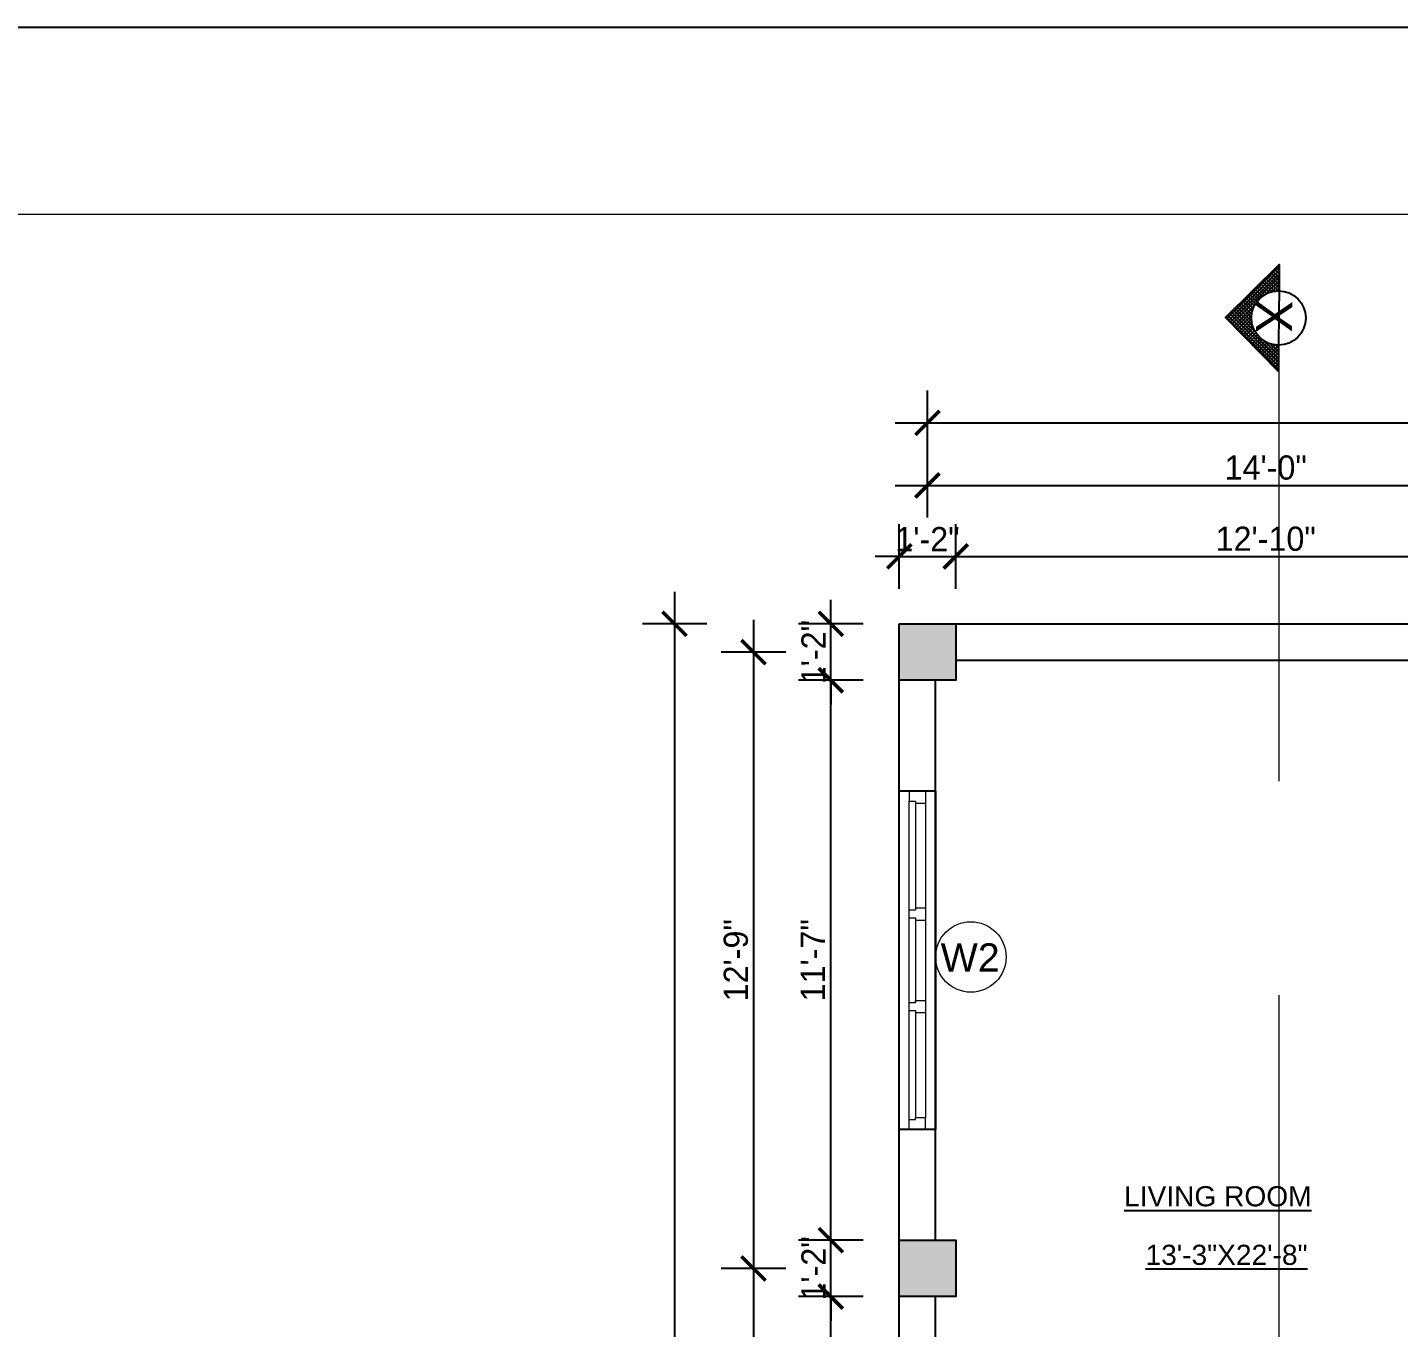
# Model space of a CAD drawing. Header units: inches. Extents: x -2812 to 9774, y -15726 to -746.
# Drawn here: x 3462.1 to 3802.6, y -7567 to -7244.2 of the extents above; entities that cross this region are included whole.
import ezdxf

# ---------------------------------------------------------------- set-up
doc = ezdxf.new("R2010")
doc.units = ezdxf.units.IN
doc.header["$LTSCALE"] = 17
doc.header["$MEASUREMENT"] = 0
doc.linetypes.add('21_FP_00$0$HIDDEN', pattern=[0.375, 0.25, -0.125])
doc.linetypes.add('PHANTOM2', pattern=[1.25, 0.625, -0.125, 0.125, -0.125, 0.125, -0.125])
doc.layers.add('A-Sect-Iden', color=111, linetype='Continuous')
for name, color, linetype, lineweight in [('aa_section_line', 2, 'PHANTOM2', 13), ('DOOR & WIN', 1, 'Continuous', 25), ('ELE1', 3, 'Continuous', 9), ('OUTLINE', 1, 'Continuous', 25), ('TEXT', 231, 'Continuous', 20), ('WINDOW FRAME PLAN', 162, 'Continuous', 18)]:
    doc.layers.add(name, color=color, linetype=linetype, lineweight=lineweight)
doc.styles.add('ARCHITECTURE', font='stylu.ttf')
doc.styles.add('DIMTEXT', font='arial.ttf', dxfattribs={"height": 6})
doc.styles.add('HEADING', font='swissel.ttf')
doc.dimstyles.new('8 SCALE', dxfattribs={"dimscale": 0, "dimtxt": 6, "dimasz": 6, "dimexe": 8, "dimexo": 8, "dimgap": 1.25, "dimtad": 1, "dimdec": 0, "dimzin": 3, "dimdsep": 46, "dimlunit": 4, "dimtxsty": 'ARCHITECTURE', "dimblk": 'ARCHTICK', "dimcen": 8, "dimdle": 8, "dimclrd": 5, "dimclre": 5, "dimclrt": 7, "dimadec": 0, "dimazin": 0, "dimtfac": 0.75, "dimtdec": 0, "dimtix": 1, "dimtmove": 2, "dimatfit": 3, "dimldrblk": 'ARCHTICK', "dimfxl": 8, "dimfxlon": 1, "dimtolj": 1, "dimtzin": 0, "dimlwd": -1, "dimlwe": -1, "dimarcsym": 0})

# ---------------------------------------------------------------- blocks, each defined once
blk = doc.blocks.new('DFFDFD')
at = {"layer": 'DOOR & WIN'}
for p, q in [((-13646.78, -2252.33), (-13646.78, -2168.33)), ((-13637.78, -2168.33), (-13646.78, -2168.33)), ((-13637.78, -2168.33), (-13637.78, -2252.33)), ((-13637.78, -2252.33), (-13646.78, -2252.33)), ((-13637.78, -2252.33), (-13646.78, -2252.33))]:
    blk.add_line(p, q, dxfattribs=at)
at = {"layer": 'WINDOW FRAME PLAN'}
for p, q in [((-13644.28, -2168.33), (-13644.28, -2170.83)), ((-13640.28, -2168.33), (-13640.28, -2171.33)), ((-13644.28, -2249.83), (-13644.28, -2170.83)), ((-13644.28, -2170.83), (-13642.78, -2170.83)), ((-13642.78, -2170.83), (-13642.78, -2171.33)), ((-13642.78, -2171.33), (-13642.78, -2197.83)), ((-13642.78, -2171.33), (-13640.28, -2171.33)), ((-13640.28, -2171.33), (-13640.28, -2249.33)), ((-13644.28, -2197.83), (-13642.78, -2197.83)), ((-13644.28, -2199.83), (-13642.78, -2199.83)), ((-13642.78, -2197.33), (-13640.28, -2197.33)), ((-13642.78, -2199.83), (-13642.78, -2200.33)), ((-13642.78, -2199.83), (-13642.78, -2220.83)), ((-13642.78, -2200.33), (-13640.28, -2200.33)), ((-13644.28, -2220.83), (-13642.78, -2220.83)), ((-13644.28, -2222.83), (-13642.78, -2222.83)), ((-13642.78, -2220.33), (-13640.28, -2220.33)), ((-13642.78, -2220.83), (-13642.78, -2220.33)), ((-13642.78, -2222.83), (-13642.78, -2249.33)), ((-13642.78, -2223.33), (-13640.28, -2223.33)), ((-13644.28, -2252.33), (-13644.28, -2249.83)), ((-13644.28, -2249.83), (-13642.78, -2249.83)), ((-13642.78, -2249.33), (-13640.28, -2249.33)), ((-13642.78, -2249.83), (-13642.78, -2249.33)), ((-13640.28, -2252.33), (-13640.28, -2249.33))]:
    blk.add_line(p, q, dxfattribs=at)
blk = doc.blocks.new('_ArchTick')
at = {"color": 0, "linetype": 'ByBlock', "const_width": 0.15}
blk.add_lwpolyline([(-0.5, -0.5), (0.5, 0.5)], dxfattribs=at)
blk = doc.blocks.new('*D3021')
at = {"layer": 'Defpoints', "color": 0, "transparency": 16777216}
for p in [(3692.62, -7375.54), (3678.62, -7392.28), (3692.62, -7392.28)]:
    blk.add_point(p, dxfattribs=at)
at = {"layer": 'OUTLINE', "color": 5, "transparency": 16777216}
for p, q in [((3678.62, -7383.54), (3678.62, -7367.54)), ((3692.62, -7383.54), (3692.62, -7367.54)), ((3678.62, -7375.54), (3672.62, -7375.54)), ((3678.62, -7375.54), (3692.62, -7375.54)), ((3692.62, -7375.54), (3698.62, -7375.54))]:
    blk.add_line(p, q, dxfattribs=at)
at = {"layer": 'OUTLINE', "color": 5, "transparency": 16777216, "xscale": 6, "yscale": 6, "zscale": 6}
blk.add_blockref('_ArchTick', (3678.62, -7375.54), dxfattribs=at)
at = {"layer": 'OUTLINE', "color": 5, "transparency": 16777216, "xscale": 6, "yscale": 6, "zscale": 6, "rotation": 180}
blk.add_blockref('_ArchTick', (3692.62, -7375.54), dxfattribs=at)
at = {"layer": 'OUTLINE', "color": 7, "transparency": 16777216, "insert": (3685.62, -7371.23), "char_height": 6, "attachment_point": 5, "style": 'ARCHITECTURE'}
blk.add_mtext('\\A1;1\'-2"', dxfattribs=at)
blk = doc.blocks.new('*D3022')
at = {"layer": 'Defpoints', "color": 0, "transparency": 16777216}
for p in [(3846.62, -7375.54), (3692.62, -7392.28), (3846.62, -7392.28)]:
    blk.add_point(p, dxfattribs=at)
at = {"layer": 'OUTLINE', "color": 5, "transparency": 16777216}
for p, q in [((3692.62, -7383.54), (3692.62, -7367.54)), ((3846.62, -7383.54), (3846.62, -7367.54)), ((3684.62, -7375.54), (3854.62, -7375.54))]:
    blk.add_line(p, q, dxfattribs=at)
at = {"layer": 'OUTLINE', "color": 5, "transparency": 16777216, "xscale": 6, "yscale": 6, "zscale": 6, "rotation": 180}
blk.add_blockref('_ArchTick', (3692.62, -7375.54), dxfattribs=at)
at = {"layer": 'OUTLINE', "color": 5, "transparency": 16777216, "xscale": 6, "yscale": 6, "zscale": 6}
blk.add_blockref('_ArchTick', (3846.62, -7375.54), dxfattribs=at)
at = {"layer": 'OUTLINE', "color": 7, "transparency": 16777216, "insert": (3769.62, -7371.18), "char_height": 6, "attachment_point": 5, "style": 'ARCHITECTURE'}
blk.add_mtext('\\A1;12\'-10"', dxfattribs=at)
blk = doc.blocks.new('*D3026')
at = {"layer": 'Defpoints', "color": 0, "transparency": 16777216}
for p in [(3853.62, -7357.9), (3685.62, -7399.28), (3853.62, -7399.28)]:
    blk.add_point(p, dxfattribs=at)
at = {"layer": 'OUTLINE', "color": 5, "transparency": 16777216}
for p, q in [((3685.62, -7365.9), (3685.62, -7349.9)), ((3853.62, -7365.9), (3853.62, -7349.9)), ((3677.62, -7357.9), (3861.62, -7357.9))]:
    blk.add_line(p, q, dxfattribs=at)
at = {"layer": 'OUTLINE', "color": 5, "transparency": 16777216, "xscale": 6, "yscale": 6, "zscale": 6, "rotation": 180}
blk.add_blockref('_ArchTick', (3685.62, -7357.9), dxfattribs=at)
at = {"layer": 'OUTLINE', "color": 5, "transparency": 16777216, "xscale": 6, "yscale": 6, "zscale": 6}
blk.add_blockref('_ArchTick', (3853.62, -7357.9), dxfattribs=at)
at = {"layer": 'OUTLINE', "color": 7, "transparency": 16777216, "insert": (3769.62, -7353.5), "char_height": 6, "attachment_point": 5, "style": 'ARCHITECTURE'}
blk.add_mtext('\\A1;14\'-0"', dxfattribs=at)
blk = doc.blocks.new('*D3028')
at = {"layer": 'Defpoints', "color": 0, "transparency": 16777216}
for p in [(3982.08, -7342.38), (3685.62, -7399.28), (3982.08, -7399.28)]:
    blk.add_point(p, dxfattribs=at)
at = {"layer": 'OUTLINE', "color": 5, "transparency": 16777216}
for p, q in [((3685.62, -7350.38), (3685.62, -7334.38)), ((3982.08, -7350.38), (3982.08, -7334.38)), ((3677.62, -7342.38), (3990.08, -7342.38))]:
    blk.add_line(p, q, dxfattribs=at)
at = {"layer": 'OUTLINE', "color": 5, "transparency": 16777216, "xscale": 6, "yscale": 6, "zscale": 6, "rotation": 180}
blk.add_blockref('_ArchTick', (3685.62, -7342.38), dxfattribs=at)
at = {"layer": 'OUTLINE', "color": 5, "transparency": 16777216, "xscale": 6, "yscale": 6, "zscale": 6}
blk.add_blockref('_ArchTick', (3982.08, -7342.38), dxfattribs=at)
at = {"layer": 'OUTLINE', "color": 7, "transparency": 16777216, "insert": (3833.85, -7337.99), "char_height": 6, "attachment_point": 5, "style": 'ARCHITECTURE'}
blk.add_mtext('\\A1;24\'-8"', dxfattribs=at)
blk = doc.blocks.new('*D3040')
at = {"layer": 'Defpoints', "color": 0, "transparency": 16777216}
for p in [(3661.61, -7559.28), (3678.62, -7559.28), (3678.62, -7673.76)]:
    blk.add_point(p, dxfattribs=at)
at = {"layer": 'OUTLINE', "color": 5, "transparency": 16777216}
for p, q in [((3661.61, -7681.76), (3661.61, -7551.28)), ((3669.61, -7559.28), (3653.61, -7559.28)), ((3669.61, -7673.76), (3653.61, -7673.76))]:
    blk.add_line(p, q, dxfattribs=at)
at = {"layer": 'OUTLINE', "color": 5, "transparency": 16777216, "xscale": 6, "yscale": 6, "zscale": 6}
for p, rotation in [((3661.61, -7559.28), 90), ((3661.61, -7673.76), 270)]:
    blk.add_blockref('_ArchTick', p, dxfattribs=dict(at, rotation=rotation))
at = {"layer": 'OUTLINE', "color": 7, "transparency": 16777216, "insert": (3657.25, -7616.52), "char_height": 6, "attachment_point": 5, "rotation": 90, "style": 'ARCHITECTURE'}
blk.add_mtext('\\A1;9\'-6"', dxfattribs=at)
blk = doc.blocks.new('*D3041')
at = {"layer": 'Defpoints', "color": 0, "transparency": 16777216}
for p in [(3661.61, -7545.28), (3678.62, -7545.28), (3678.62, -7559.28)]:
    blk.add_point(p, dxfattribs=at)
at = {"layer": 'OUTLINE', "color": 5, "transparency": 16777216}
for p, q in [((3661.61, -7545.28), (3661.61, -7539.28)), ((3669.61, -7545.28), (3653.61, -7545.28)), ((3661.61, -7559.28), (3661.61, -7545.28)), ((3669.61, -7559.28), (3653.61, -7559.28)), ((3661.61, -7559.28), (3661.61, -7565.28))]:
    blk.add_line(p, q, dxfattribs=at)
at = {"layer": 'OUTLINE', "color": 5, "transparency": 16777216, "xscale": 6, "yscale": 6, "zscale": 6}
for p, rotation in [((3661.61, -7545.28), 270), ((3661.61, -7559.28), 90)]:
    blk.add_blockref('_ArchTick', p, dxfattribs=dict(at, rotation=rotation))
at = {"layer": 'OUTLINE', "color": 7, "transparency": 16777216, "insert": (3657.3, -7552.28), "char_height": 6, "attachment_point": 5, "rotation": 90, "style": 'ARCHITECTURE'}
blk.add_mtext('\\A1;1\'-2"', dxfattribs=at)
blk = doc.blocks.new('*D3042')
at = {"layer": 'Defpoints', "color": 0, "transparency": 16777216}
for p in [(3661.61, -7406.28), (3678.62, -7406.28), (3678.62, -7545.28)]:
    blk.add_point(p, dxfattribs=at)
at = {"layer": 'OUTLINE', "color": 5, "transparency": 16777216}
for p, q in [((3661.61, -7553.28), (3661.61, -7398.28)), ((3669.61, -7406.28), (3653.61, -7406.28)), ((3669.61, -7545.28), (3653.61, -7545.28))]:
    blk.add_line(p, q, dxfattribs=at)
at = {"layer": 'OUTLINE', "color": 5, "transparency": 16777216, "xscale": 6, "yscale": 6, "zscale": 6}
for p, rotation in [((3661.61, -7406.28), 90), ((3661.61, -7545.28), 270)]:
    blk.add_blockref('_ArchTick', p, dxfattribs=dict(at, rotation=rotation))
at = {"layer": 'OUTLINE', "color": 7, "transparency": 16777216, "insert": (3657.15, -7475.78), "char_height": 6, "attachment_point": 5, "rotation": 90, "style": 'ARCHITECTURE'}
blk.add_mtext('\\A1;11\'-7"', dxfattribs=at)
blk = doc.blocks.new('*D3043')
at = {"layer": 'Defpoints', "color": 0, "transparency": 16777216}
for p in [(3661.61, -7392.28), (3678.62, -7392.28), (3678.62, -7406.28)]:
    blk.add_point(p, dxfattribs=at)
at = {"layer": 'OUTLINE', "color": 5, "transparency": 16777216}
for p, q in [((3661.61, -7392.28), (3661.61, -7386.28)), ((3669.61, -7392.28), (3653.61, -7392.28)), ((3661.61, -7406.28), (3661.61, -7392.28)), ((3669.61, -7406.28), (3653.61, -7406.28)), ((3661.61, -7406.28), (3661.61, -7412.28))]:
    blk.add_line(p, q, dxfattribs=at)
at = {"layer": 'OUTLINE', "color": 5, "transparency": 16777216, "xscale": 6, "yscale": 6, "zscale": 6}
for p, rotation in [((3661.61, -7392.28), 270), ((3661.61, -7406.28), 90)]:
    blk.add_blockref('_ArchTick', p, dxfattribs=dict(at, rotation=rotation))
at = {"layer": 'OUTLINE', "color": 7, "transparency": 16777216, "insert": (3657.3, -7399.28), "char_height": 6, "attachment_point": 5, "rotation": 90, "style": 'ARCHITECTURE'}
blk.add_mtext('\\A1;1\'-2"', dxfattribs=at)
blk = doc.blocks.new('*D3044')
at = {"layer": 'Defpoints', "color": 0, "transparency": 16777216}
for p in [(3685.62, -7399.28), (3642.4, -7552.28), (3685.62, -7552.28)]:
    blk.add_point(p, dxfattribs=at)
at = {"layer": 'OUTLINE', "color": 5, "transparency": 16777216}
for p, q in [((3642.4, -7391.28), (3642.4, -7560.28)), ((3650.4, -7399.28), (3634.4, -7399.28)), ((3650.4, -7552.28), (3634.4, -7552.28))]:
    blk.add_line(p, q, dxfattribs=at)
at = {"layer": 'OUTLINE', "color": 5, "transparency": 16777216, "xscale": 6, "yscale": 6, "zscale": 6}
for p, rotation in [((3642.4, -7399.28), 90), ((3642.4, -7552.28), 270)]:
    blk.add_blockref('_ArchTick', p, dxfattribs=dict(at, rotation=rotation))
at = {"layer": 'OUTLINE', "color": 7, "transparency": 16777216, "insert": (3638.05, -7475.78), "char_height": 6, "attachment_point": 5, "rotation": 90, "style": 'ARCHITECTURE'}
blk.add_mtext('\\A1;12\'-9"', dxfattribs=at)
blk = doc.blocks.new('*D3045')
at = {"layer": 'Defpoints', "color": 0, "transparency": 16777216}
for p in [(3685.62, -7552.28), (3642.4, -7680.76), (3685.62, -7680.76)]:
    blk.add_point(p, dxfattribs=at)
at = {"layer": 'OUTLINE', "color": 5, "transparency": 16777216}
for p, q in [((3642.4, -7544.28), (3642.4, -7688.76)), ((3650.4, -7552.28), (3634.4, -7552.28)), ((3650.4, -7680.76), (3634.4, -7680.76))]:
    blk.add_line(p, q, dxfattribs=at)
at = {"layer": 'OUTLINE', "color": 5, "transparency": 16777216, "xscale": 6, "yscale": 6, "zscale": 6}
for p, rotation in [((3642.4, -7552.28), 90), ((3642.4, -7680.76), 270)]:
    blk.add_blockref('_ArchTick', p, dxfattribs=dict(at, rotation=rotation))
at = {"layer": 'OUTLINE', "color": 7, "transparency": 16777216, "insert": (3638.02, -7616.52), "char_height": 6, "attachment_point": 5, "rotation": 90, "style": 'ARCHITECTURE'}
blk.add_mtext('\\A1;10\'-8"', dxfattribs=at)
blk = doc.blocks.new('*D3047')
at = {"layer": 'Defpoints', "color": 0, "transparency": 16777216}
for p in [(3678.62, -7392.28), (3622.81, -7852.28), (3678.62, -7852.28)]:
    blk.add_point(p, dxfattribs=at)
at = {"layer": 'OUTLINE', "color": 5, "transparency": 16777216}
for p, q in [((3622.81, -7384.28), (3622.81, -7860.28)), ((3630.81, -7392.28), (3614.81, -7392.28)), ((3630.81, -7852.28), (3614.81, -7852.28))]:
    blk.add_line(p, q, dxfattribs=at)
at = {"layer": 'OUTLINE', "color": 5, "transparency": 16777216, "xscale": 6, "yscale": 6, "zscale": 6}
for p, rotation in [((3622.81, -7392.28), 90), ((3622.81, -7852.28), 270)]:
    blk.add_blockref('_ArchTick', p, dxfattribs=dict(at, rotation=rotation))
at = {"layer": 'OUTLINE', "color": 7, "transparency": 16777216, "insert": (3618.43, -7622.28), "char_height": 6, "attachment_point": 5, "rotation": 90, "style": 'ARCHITECTURE'}
blk.add_mtext('\\A1;38\'-4"', dxfattribs=at)

msp = doc.modelspace()

# ---------------------------------------------------------------- hatches: boundary and pattern name
at = {"layer": 'A-Sect-Iden', "ltscale": 0.5}
h = msp.add_hatch(dxfattribs=at)
h.set_pattern_fill('ANSI37', color=2, scale=5, style=0)
h.set_pattern_definition([(45, (-22076.2663, -13497.8564), (-0.441941738, 0.441941738), []), (135, (-22076.2663, -13497.8564), (-0.441941738, -0.441941738), [])])
h.paths.add_polyline_path([(3772.74, -7323.09), (3772.67, -7329.58), (3759.57, -7316.2), (3772.95, -7303.1), (3772.88, -7309.59, 1)])
at = {"layer": 'DOOR & WIN'}
h = msp.add_hatch(color=256, dxfattribs=at)
h.dxf.hatch_style = 1
h.paths.add_polyline_path([(3692.62, -7392.28), (3678.62, -7392.28), (3678.62, -7406.28), (3692.62, -7406.28)])
h = msp.add_hatch(color=256, dxfattribs=at)
h.dxf.hatch_style = 1
h.paths.add_polyline_path([(3692.62, -7545.28), (3678.62, -7545.28), (3678.62, -7559.28), (3692.62, -7559.28)])

# ---------------------------------------------------------------- linework, layer by layer
at = {"layer": 'A-Sect-Iden', "ltscale": 0.5}
msp.add_lwpolyline([(3772.92, -7308.59), (3772.71, -7329.56), (3759.6, -7316.18), (3772.98, -7303.08), (3772.92, -7308.59)], dxfattribs=at)
msp.add_circle((3772.81, -7316.34), 6.75, dxfattribs=at)
at = {"layer": 'aa_section_line', "linetype": '21_FP_00$0$HIDDEN', "ltscale": 25}
msp.add_line((3772.85, -7325.09), (3772.83, -7918.88), dxfattribs=at)
at = {"layer": 'Defpoints'}
msp.add_lwpolyline([(5451.85, -7244.21), (2274.25, -7244.21), (2274.25, -9492.18), (5451.85, -9492.18)], close=True, dxfattribs=at)
at = {"layer": 'DOOR & WIN'}
for p, q in [((3678.62, -7687.76), (3678.62, -7392.28)), ((3678.62, -7392.28), (3989.08, -7392.28)), ((3692.62, -7401.28), (3846.62, -7401.28)), ((3687.62, -7545.28), (3687.62, -7406.28)), ((3687.62, -7673.76), (3687.62, -7559.28))]:
    msp.add_line(p, q, dxfattribs=at)
at = {"layer": 'ELE1'}
msp.add_lwpolyline([(2320.56, -7290.53), (5405.53, -7290.53), (5405.53, -9445.86), (2320.56, -9445.86)], close=True, dxfattribs=at)
at = {"layer": 'OUTLINE'}
for points in [[(3678.62, -7392.28), (3692.62, -7392.28), (3692.62, -7406.28), (3678.62, -7406.28)], [(3678.62, -7545.28), (3692.62, -7545.28), (3692.62, -7559.28), (3678.62, -7559.28)]]:
    msp.add_lwpolyline(points, close=True, dxfattribs=at)
at = {"layer": 'TEXT'}
msp.add_circle((3696.39, -7474.96), 8.75, dxfattribs=at)

# ---------------------------------------------------------------- block references
at = {"layer": 'OUTLINE'}
msp.add_blockref('DFFDFD', (17325.39, -5265.46), dxfattribs=at)

# ---------------------------------------------------------------- texts
at = {"layer": 'A-Sect-Iden', "ltscale": 0.5, "insert": (3771.71, -7315.95), "char_height": 9, "width": 12.25, "attachment_point": 5, "rotation": 269.2631, "style": 'HEADING'}
msp.add_mtext('X', dxfattribs=at)
at = {"layer": 'DOOR & WIN', "char_height": 5, "attachment_point": 5}
for s, insert in [('{\\fArial TUR|b0|i0|c162|p34;\\L\\C7;LIVING ROOM}', (3757.73, -7534.4)), ('{\\fArial TUR|b0|i0|c0|p34;\\L\\C7;13\'-3"X22\'-8"}', (3759.89, -7548.94))]:
    msp.add_mtext(s, dxfattribs=dict(at, insert=insert))
at = {"layer": 'TEXT', "style": 'DIMTEXT'}
msp.add_text('W2', height=7, rotation=360, dxfattribs=at).set_placement((3688.89, -7478.58))

# ---------------------------------------------------------------- dimensions: what is measured, and where the dimension line sits
at = {"layer": 'OUTLINE'}
for base, p1, p2, picture, middle in [((3982.08, -7342.38), (3685.62, -7399.28), (3982.08, -7399.28), '*D3028', (3833.85, -7337.99)), ((3853.62, -7357.9), (3685.62, -7399.28), (3853.62, -7399.28), '*D3026', (3769.62, -7353.5)), ((3692.62, -7375.54), (3678.62, -7392.28), (3692.62, -7392.28), '*D3021', (3685.62, -7371.23)), ((3846.62, -7375.54), (3692.62, -7392.28), (3846.62, -7392.28), '*D3022', (3769.62, -7371.18))]:
    dim = msp.add_linear_dim(base=base, p1=p1, p2=p2, dimstyle='8 SCALE', override={"dimscale": 1}, dxfattribs=at)
    dim.commit()
    dim.dimension.update_dxf_attribs({"geometry": picture, "text_midpoint": middle})
for base, p1, p2, picture, middle in [((3622.81, -7852.28), (3678.62, -7392.28), (3678.62, -7852.28), '*D3047', (3618.43, -7622.28)), ((3661.61, -7392.28), (3678.62, -7406.28), (3678.62, -7392.28), '*D3043', (3657.3, -7399.28)), ((3642.4, -7552.28), (3685.62, -7399.28), (3685.62, -7552.28), '*D3044', (3638.05, -7475.78)), ((3661.61, -7406.28), (3678.62, -7545.28), (3678.62, -7406.28), '*D3042', (3657.15, -7475.78)), ((3661.61, -7545.28), (3678.62, -7559.28), (3678.62, -7545.28), '*D3041', (3657.3, -7552.28)), ((3642.4, -7680.76), (3685.62, -7552.28), (3685.62, -7680.76), '*D3045', (3638.02, -7616.52)), ((3661.61, -7559.28), (3678.62, -7673.76), (3678.62, -7559.28), '*D3040', (3657.25, -7616.52))]:
    dim = msp.add_linear_dim(base=base, p1=p1, p2=p2, angle=90, dimstyle='8 SCALE', override={"dimscale": 1}, dxfattribs=at)
    dim.commit()
    dim.dimension.update_dxf_attribs({"geometry": picture, "text_midpoint": middle})

doc.saveas('drawing.dxf')
